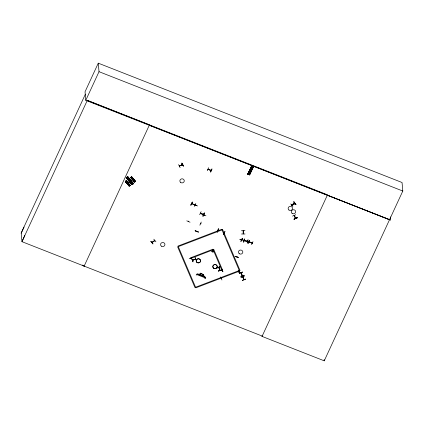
<?xml version="1.0" encoding="UTF-8"?>
<svg xmlns="http://www.w3.org/2000/svg" width="424" height="424" viewBox="0 0 424 424"><rect width="100%" height="100%" fill="white"/><g stroke="black" fill="none" stroke-linecap="round" stroke-linejoin="round"><path stroke-width="0.64" d="M182.421 164.523L179.331 166.086L182.559 164.629M151.962 242.443L154.861 240.583M236.693 256.833L236.91 256.493L236.682 256.711M241.431 240.101L241.595 239.565L241.59 240.016M190.795 258.11L190.938 258.449L191.049 258.211M219.929 270.321L218.779 267.258M238.463 257.352L235.055 256.446L238.421 257.49M243.339 233.831L243.307 230.677M192.438 260.257L192.788 260.198M195.379 259.345L195.708 259.069M204.893 276.798L204.485 276.793M222.107 270.364L222.054 270.115M221.572 278.186L221.657 278.229M190.032 222.208L186.798 220.846M198.4 232.013L195.173 230.714M243.132 230.757L243.164 233.836M195.713 205.534L195.867 205.163M204.087 215.403L204.363 215.201M243.567 242.173L244.463 238.977M244.632 238.956L243.726 242.146M244.166 240.556L247.616 241.367L244.219 240.551M247.166 242.952L248.056 239.756L247.34 243.053M239.905 239.422L243.312 240.159M236.921 256.615L236.883 256.88M195.708 205.608L195.856 205.195M204.241 215.032L204.092 215.493L204.352 215.074M192.756 260.315L195.332 259.085M195.66 258.963L195.66 259.25L195.581 258.958M204.527 276.904L204.808 276.782M221.763 270.332L222.065 270.236M221.667 278.451L221.344 278.271M238.86 271.657L238.537 271.901L238.871 271.779M195.157 230.815L198.406 232.076L195.162 230.741M21.221 233.237L24.02 227.079M24.756 235.521L21.963 241.68L262.202 336.068L262.048 336.402L324.238 360.835L402.8 191.033L402.053 182.516L98.273 63.165L85.033 91.801L85.775 100.318L389.555 219.669L149.312 125.213M85.399 94.155L21.2 232.988L21.963 241.68L87.27 100.446L327.514 194.833L262.048 336.402L262.159 336.052M85.775 100.318L99.02 71.683L98.273 63.165M84 266.447L149.465 124.879L87.328 100.329M199.678 214.724L201.103 211.687M203.61 214.316C203.663 215.01 200.298 213.638 200.504 213.097M202.948 216.07L204.352 212.965L202.958 216.007M204.368 213.023L202.974 216.07M203.123 216.129L204.522 213.092M205.73 277.275L205.465 277.974L196.831 274.582L197.096 273.883M211.74 251.602C213.394 247.277 214.994 254.236 211.772 251.671M248.13 243.328L249.699 240.286L248.141 243.323M252.206 242.915L252.174 243.217L249.349 241.828M251.575 244.669L252.996 241.643M190.816 205.078L192.406 202.052L190.816 205.073M192.406 202.052L190.996 205.152M207.257 170.729L208.677 167.703M192.024 203.547L192.035 203.668M197.552 205.953L191.749 203.573M194.897 204.697L194.892 204.993L194.68 204.728M210.834 170.353L208.036 169.176L211.247 170.48M194.234 206.382L195.819 203.478M210.686 172.107L211.979 169.028M210.516 171.98L211.931 168.948M195.867 205.629L195.978 205.205M188.505 221.545L188.648 221.259L188.537 221.535M202.709 214.491L205.937 215.784M196.911 231.403L196.72 231.207M201.246 222.054L199.852 225.16M200.563 223.739L200.95 223.734L200.658 223.464M217.634 230.131L217.565 230.423L217.91 230.28M217.183 231.97L218.609 228.875L217.199 231.907M217.358 232.029L218.784 229.002M223.416 234.414L225.006 231.382L223.427 234.408M224.556 233.03L224.402 232.792M241.378 239.459L241.616 239.836L241.314 239.735M242.528 238.33L240.927 241.298L242.396 238.277M242.369 238.214L240.927 241.23M252.158 166.197L248.241 174.381L252.163 166.197L251.596 165.969L247.722 174.169L249.561 174.916L253.457 166.733L251.713 165.975M251.718 165.969L247.738 174.174L251.851 166.07L248.157 174.312M251.824 166.07L247.945 174.253M248.013 174.28L252.052 166.129M249.031 174.704L252.895 166.505M253.011 166.505L248.994 174.683M253.345 166.659L249.222 174.783L253.102 166.59M249.551 174.916L253.229 166.643M249.519 174.9L253.414 166.717M150.78 241.336L152.894 243.933M153.011 243.848L150.912 241.23M294.129 215.524L294.378 215.615M191.049 258.407L190.927 258.073M197.605 274.153L197.685 274.238M218.683 267.47L219.897 270.295M242.088 275.547L242.194 275.695M242.237 275.494L242.332 275.611M242.581 276.686L243.816 279.533M242.841 276.925L243.906 279.379M293.148 204.251L293.254 204.458M293.541 204.315L293.413 204.082M220.655 276.983L221.943 279.967M125.414 181.313L129.468 185.86L129.161 186.088L125.303 181.355L129.145 186.094M130.099 185.399L126.304 180.666L126.055 180.809L129.919 185.532M134.509 182.145L130.571 177.513L131.573 176.718L135.563 181.377L131.573 176.744L131.339 176.962L135.24 181.615L131.323 176.967M130.751 177.38L134.811 181.923L134.556 182.087M126.235 180.677L130.157 185.336L129.908 185.542L130.221 185.309L126.23 180.651L125.303 181.334L129.225 186.014M134.726 181.965L130.645 177.428L134.567 182.087L135.415 181.483L131.573 176.718M133.502 183.608L131.869 184.769L126.198 177.614L127.719 176.58L133.496 183.619L127.598 176.564M126.363 177.545L126.58 177.386L132.357 184.424L126.394 177.524M133.226 183.804L133.009 183.963L127.221 176.935L127.709 176.585M133.401 183.65L127.333 176.829L133.131 183.846L127.412 176.803M192.772 260.325L192.655 260.05M195.692 259.234L192.406 260.177M221.667 278.319L221.286 278.329M125.997 180.894L130.036 185.447M130.587 177.508L130.894 177.28M135.558 181.382L135.251 181.61L131.472 176.861M126.288 177.603L132.071 184.636L126.31 177.582M133.104 183.868L127.317 176.84M133.375 183.672L127.682 176.607M290.742 203.933L292.867 206.546M249.036 241.828L252.269 243.1M126.633 181.149L125.7 181.806M131.043 177.9L131.97 177.216M125.97 182.15L126.898 181.467M131.308 178.218L132.235 177.534M127.295 181.938L126.363 182.59M131.705 178.69L132.632 178.006M128.817 185.537L129.749 184.853M134.159 181.605L135.086 180.921M129.214 186.009L130.142 185.325M208.253 169.425L208.057 169.203M200.812 223.702L200.886 223.554M224.333 232.919L224.656 233.052M224.625 233.179L224.625 232.882M129.172 178.509L127.762 179.479M128.287 180.152L129.686 179.098M131.392 183.931L132.797 182.919M152.333 242.268L154.537 240.715M153.811 239.194L155.91 241.812M200.261 273.189L200.632 274.074L201.591 273.708L200.695 274.301L201.591 273.708M200.488 274.344L199.778 274.89L200.488 274.344L200.621 275.224L200.494 274.413M202.365 274.01L202.73 274.9L203.695 274.535L202.794 275.128L203.695 274.535M202.587 275.165C201.135 275.929 203.048 275.001 202.964 276.072M199.513 274.72C202.121 273.369 198.628 274.8 199.778 274.89M293.832 201.972L295.957 204.575L293.843 201.893M291.664 204.893L294.601 203.027M294.685 203.138L291.776 205.041L294.701 203.176M291.993 205.343L294.919 203.409L291.993 205.28M295.03 203.615L292.094 205.47M178.584 164.613L180.121 167.634M192.443 260.272L195.671 259.091M221.36 278.414L221.71 278.425M238.855 271.927L238.611 271.89M191.743 258.778L193.042 261.894L191.759 258.773M203.7 275.499L205.147 278.425M238.558 271.858L238.548 271.736M126.098 177.741L131.906 184.747M200.695 213.468L200.753 213.341M191.993 203.827L191.69 203.721L194.823 204.845M200.849 223.835L200.531 223.57M217.825 230.502L217.549 230.375M241.341 239.602L241.664 239.73M181.954 163.145L183.481 166.097L181.949 163.139M179.675 165.853L182.516 164.65M182.182 164.671L182.293 164.915L182.506 164.528M293.986 201.861L295.952 204.569M151.978 242.295L152.084 242.427M295.528 218.328L294.23 215.35M294.028 219.107L297.245 217.713L294.049 219.192M239.576 271.1L195.824 287.832L178.032 246.037L221.779 229.304M239.958 270.268L194.934 287.483L177.645 246.874L222.669 229.654M213.844 249.535L191.335 258.195L191.081 257.607L212.954 249.185M212.959 249.291L221.858 270.189L222.489 269.839M189.205 258.704L192.491 257.405M190.927 258.364L190.901 257.946M195.104 257.591L196.513 260.601L195.072 257.543M196.158 275.028L199.439 273.787M220.316 266.622L217.019 267.846L220.31 266.617M220.369 266.749L217.088 268.016M203.695 275.51L205.152 278.494M221.726 269.998L218.365 271.069L221.673 269.876M221.651 269.77L218.36 271.005M204.538 277.02L204.85 276.941M222.907 271.752L221.445 268.694L222.892 271.747M239.284 273.22L242.581 272.001M239.343 273.353L242.645 272.166M240.625 276.374L243.938 275.25M244.235 275.86L240.938 277.079L244.288 275.982M242.295 280.322L245.57 279.013M242.353 280.46L245.644 279.236M183.322 166.15L181.774 163.155M239.576 273.332L238.251 270.236L239.708 273.284M244.982 230.635L241.452 230.741M241.5 234.006L245.035 233.984M249.307 174.81L253.324 166.584M294.24 215.477L295.708 218.44L295.539 218.031M241.055 272.759L242.184 275.383M200.663 223.602L200.578 223.469M154.543 240.806L154.5 240.525M152.025 242.576L154.776 240.371M244.219 240.7L247.499 241.351M239.952 239.253L243.355 240.074M242.714 276.522L243.986 279.469M99.02 71.683L402.8 191.033M200.467 213.24L203.674 214.496M200.419 213.346L203.536 214.47M248.973 241.807L249.254 241.956M201.882 275.717C201.045 275.356 203.626 275.017 202.354 273.941M197.102 273.994L205.735 277.381M327.36 195.167L390.589 220.146L390.308 216.897M207.972 169.293L211.184 170.596L211.184 170.294M211.21 170.453L210.839 170.443L211.115 170.448M217.597 230.274L217.888 230.391M224.28 233.025L224.609 233.152M188.516 221.111L188.346 221.339M249.916 169.759L251.527 170.416M248.215 173.321L249.826 173.978M179.416 166.192L179.368 165.922M217.215 231.97L218.604 228.87M203.271 214.491L203.382 214.226M200.393 213.362L200.425 213.102M82.505 265.048L84.153 266.118M224.317 233.052L224.317 232.797M241.065 273.136L240.943 272.802L242.162 275.674M125.483 181.223L129.447 185.871M125.356 181.355L129.288 185.993M126.469 177.418L132.267 184.461M293.821 201.898L295.798 204.681M295.772 214.751L292.565 216.113M297.251 217.782L294.033 219.176L297.261 217.798M222.679 229.76L239.968 270.374M221.789 229.411L239.581 271.206M213.85 249.641L222.494 269.945M244.229 275.854L241.007 277.248M197.722 274.068L197.849 274.18M242.327 275.764L241.044 272.632M202.789 275.059L202.969 276.146M200.69 274.233L200.865 275.319M200.255 273.114L200.43 274.185M324.132 359.605L324.238 360.835M295.512 218.334L294.118 215.403M252.927 167.416L251.315 166.764M252.662 167.968L251.05 167.316M252.269 168.8L250.658 168.148M251.92 169.536L250.308 168.885M252.137 243.069L249.105 241.696M249.328 241.786L249.344 242.072M249.021 241.701L249.036 241.987M247.309 241.134L247.229 241.187M244.537 240.525L244.51 240.482M244.198 240.445L244.235 240.726M221.741 270.194L221.741 270.48M217.862 230.221L217.788 230.37M204.538 276.734L204.617 277.026M194.621 204.622L194.605 204.898M191.717 203.462L191.669 203.568M195.353 259.043L195.432 259.334M192.703 260.066L192.74 260.341M192.427 260.135L192.507 260.426M182.198 164.629L182.293 164.915M130.274 179.813L128.87 180.825M128.578 177.751L127.174 178.764M128.186 177.274L126.781 178.287M127.136 182.813L127.624 182.993L127.136 182.813M132.479 178.88L132.961 179.061L132.479 178.88M212.329 250.838L212.35 251.665L213.24 251.633L213.214 250.807L212.329 250.838M127.645 182.325L126.718 183.041L127.645 182.325M132.988 178.393L132.06 179.108L132.988 178.424M128.043 182.797L127.115 183.513L128.043 182.797M133.38 178.864L132.458 179.58L133.385 178.896M161.38 246.153A2.194 2.046 -5 0 0 164.91 244.812A2.194 2.046 -5 0 0 161.936 242.645A2.194 2.046 -5 0 0 161.38 246.153M197.017 262.461A2.194 2.046 -5 0 0 200.547 261.12A2.194 2.046 -5 0 0 197.573 258.9A2.194 2.046 -5 0 0 197.012 262.408A2.194 2.046 -5 0 0 200.547 261.067A2.194 2.046 -5 0 0 197.573 258.953A2.194 2.046 -5 0 0 197.017 262.461M239.263 253.695A2.194 2.046 -5 0 0 242.798 252.354A2.194 2.046 -5 0 0 239.825 250.187A2.194 2.046 -5 0 0 239.263 253.695M288.967 210.028A2.194 2.046 -5 0 0 292.496 208.688A2.194 2.046 -5 0 0 289.523 206.52A2.194 2.046 -5 0 0 288.967 210.028M292.115 213.378A2.194 2.046 -5 0 0 295.645 212.037A2.194 2.046 -5 0 0 292.671 209.869A2.194 2.046 -5 0 0 292.115 213.378M180.703 182.484A2.2 2.046 -5 0 0 184.244 181.138A2.2 2.046 -5 0 0 181.265 178.965A2.2 2.046 -5 0 0 180.703 182.484M213.659 268.249A2.194 2.046 -5 0 0 217.189 266.908A2.194 2.046 -5 0 0 214.215 264.74A2.194 2.046 -5 0 0 213.659 268.249M213.654 268.196A2.194 2.046 -5 0 0 217.183 266.855A2.194 2.046 -5 0 0 214.21 264.687A2.194 2.046 -5 0 0 213.654 268.196"/></g></svg>
